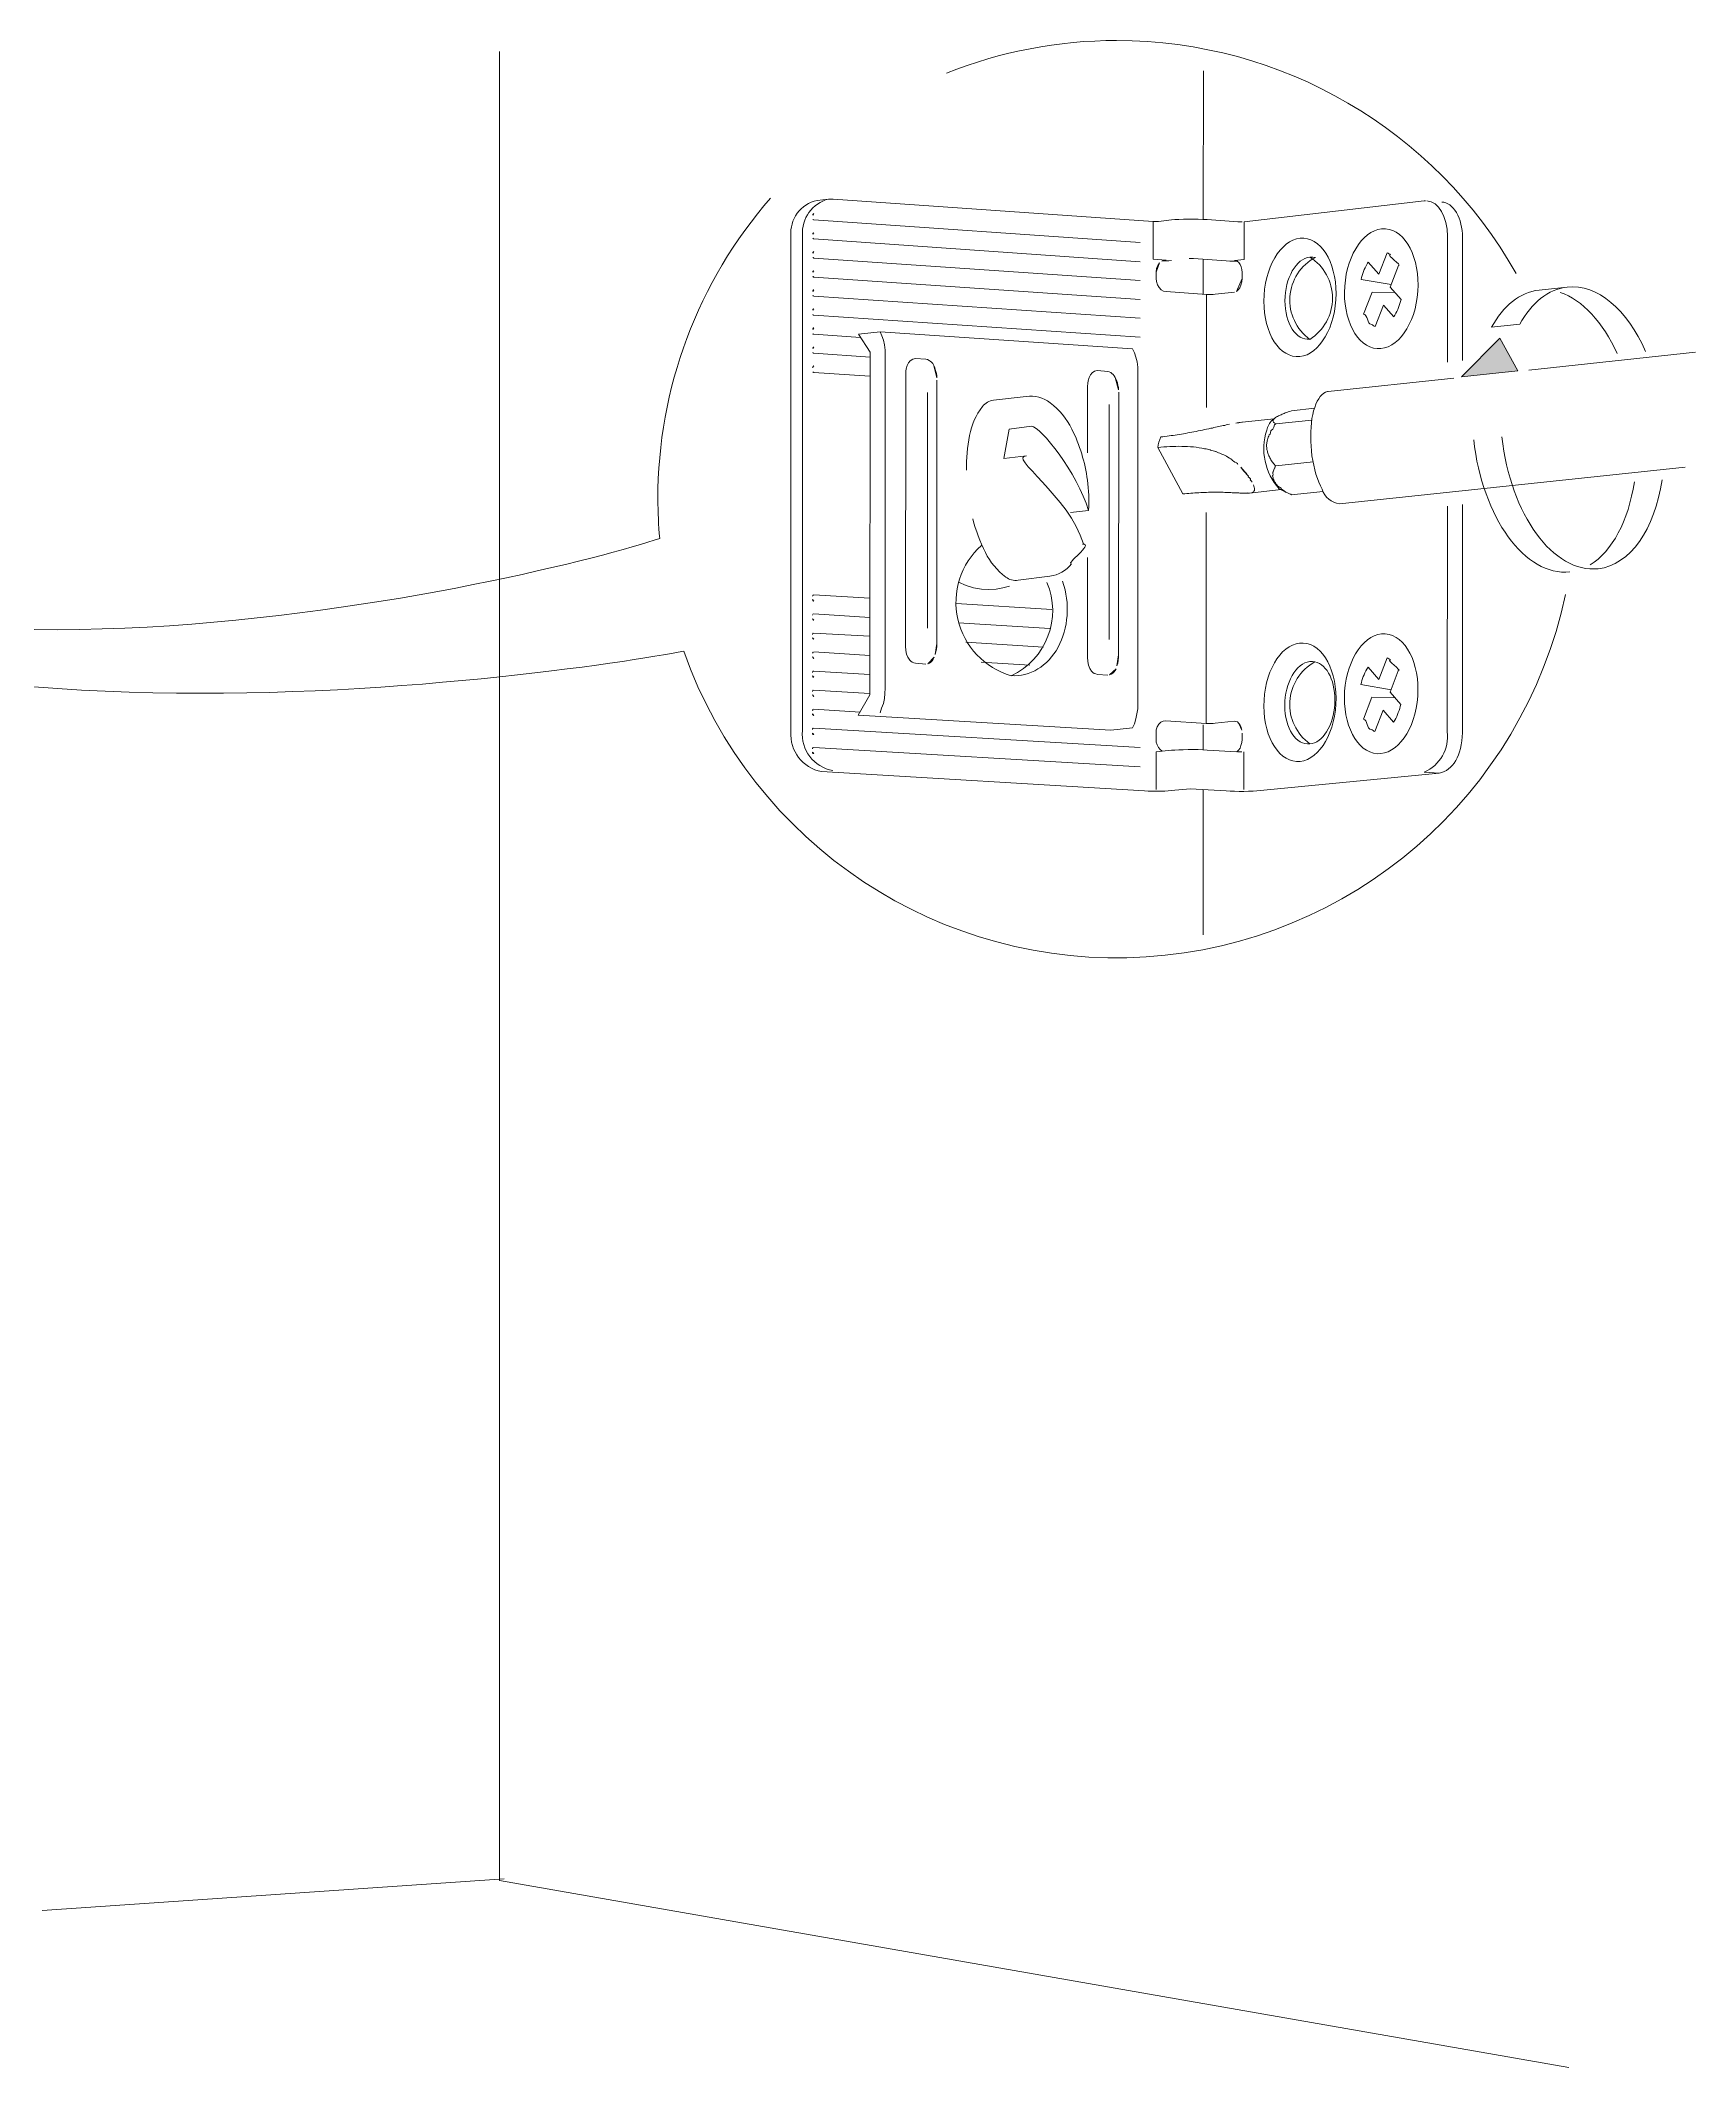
# Model space of a CAD drawing. Header units: metres. Extents: x -27.1 to 47.9, y -10.7 to 6.6.
# Drawn here: x 41.746 to 43.274, y -2.744 to -0.873 of the extents above; entities that cross this region are included whole.
import ezdxf

# ---------------------------------------------------------------- set-up
doc = ezdxf.new("R2010")
doc.units = ezdxf.units.M
doc.header["$MEASUREMENT"] = 0
doc.layers.add('PDF_Working_Num_Penna__7_Num_Penna__7_Num_Penna__7_Num_Penna__7_Num_Penna__7_Num_Penna__7', color=7, linetype='Continuous', lineweight=18)
doc.styles.add('GENERATED_STYLE_1', font='Arial')

msp = doc.modelspace()

# ---------------------------------------------------------------- hatches: boundary and pattern name
at = {"layer": 'PDF_Working_Num_Penna__7_Num_Penna__7_Num_Penna__7_Num_Penna__7_Num_Penna__7_Num_Penna__7', "linetype": 'Continuous', "lineweight": 18}
msp.add_hatch(color=7, dxfattribs=at).paths.add_polyline_path([(43.0936, -1.1475), (43.0583, -1.1832), (43.1103, -1.1775)])

# ---------------------------------------------------------------- linework, layer by layer
at = {"layer": 'PDF_Working_Num_Penna__7_Num_Penna__7_Num_Penna__7_Num_Penna__7_Num_Penna__7_Num_Penna__7', "color": 7, "linetype": 'Continuous', "lineweight": 18, "flags": 128}
for points in [[(43.1088, -1.0878, 0.270633), (42.7399, -0.8726, 0.095412), (42.583, -0.9026)], [(42.4205, -1.018, 0.181818), (42.3164, -1.2961, 0.021111), (42.3181, -1.3323)], [(43.0453, -1.3025), (43.0452, -1.5108, -0.333204), (43.0238, -1.5482), (43.0378, -1.5492), (42.8694, -1.5654), (42.8659, -1.5656), (42.8617, -1.5656), (42.8575, -1.5659), (42.853, -1.5659), (42.8488, -1.5656), (42.8448, -1.5656), (42.841, -1.5654), (42.8079, -1.5634), (42.7902, -1.5651), (42.7875, -1.5654), (42.7843, -1.5656), (42.7805, -1.5656), (42.7768, -1.5656), (42.7728, -1.5656), (42.769, -1.5656), (42.7656, -1.5654), (42.4675, -1.5477, -0.381331), (42.4393, -1.5108), (42.4393, -1.0533, -0.38256), (42.4635, -1.0202), (42.474, -1.019), (42.4762, -1.019), (42.4781, -1.019)], [(42.474, -1.019, 0.364433), (42.45, -1.0524), (42.4499, -1.5098, 0.393558), (42.478, -1.5467)], [(42.9934, -1.0979), (42.9656, -1.0933, -0.069945), (42.9711, -1.0789, -0.022065), (42.9722, -1.0772), (42.9821, -1.0884), (42.9898, -1.0687, -0.093355), (42.9928, -1.0704)], [(42.9862, -1.1168), (42.9958, -1.1278, 0.017785), (42.9968, -1.1262, 0.070013), (43.0025, -1.1116), (42.9925, -1.1003), (43.0002, -1.0804)], [(43.2647, -1.2666), (42.9458, -1.3004, -0.29684), (42.9297, -1.287), (42.9281, -1.2839), (42.9266, -1.2805), (42.9253, -1.2769), (42.924, -1.273), (42.9229, -1.2689), (42.9219, -1.2648), (42.9211, -1.2605), (42.9203, -1.2561), (42.9198, -1.2516), (42.9194, -1.2471), (42.9191, -1.2427), (42.9191, -1.2383), (42.9191, -1.2339), (42.9194, -1.2297), (42.9198, -1.2256), (42.9203, -1.2217), (42.921, -1.218), (42.9218, -1.2145), (42.9228, -1.2113), (42.9239, -1.2083), (42.9252, -1.2056), (42.9265, -1.2033), (42.928, -1.2012), (42.9295, -1.1996), (42.9311, -1.1983), (42.9329, -1.1974), (42.9346, -1.1968), (42.9353, -1.1967)], [(42.6975, -1.3085), (42.714, -1.3064, 0.044632), (42.713, -1.2784, 0.08067), (42.6986, -1.2313, 0.117457), (42.6787, -1.2071, 0.199848), (42.6565, -1.2013), (42.6263, -1.2046, 0.197044), (42.6161, -1.2105, 0.116051), (42.6041, -1.2373, 0.046299), (42.6012, -1.2694)], [(42.8867, -1.2208, -0.021136), (42.8886, -1.2196, -0.032441), (42.8918, -1.2181, -0.015837), (42.8955, -1.2165, -0.002921), (42.9014, -1.2145), (42.9225, -1.2122)], [(42.778, -1.2483, -0.072693), (42.7808, -1.2386, 0.008637), (42.7959, -1.2366, 0.007381), (42.8036, -1.2353, 0.005853), (42.8113, -1.2339, 0.003304), (42.8191, -1.2323, 0.00538), (42.827, -1.2306)], [(42.9007, -1.2919), (42.89, -1.2864, -0.267764), (42.8785, -1.2324, -0.147919), (42.8836, -1.2232), (42.8859, -1.2213)], [(42.8367, -1.2897, -0.001354), (42.8299, -1.2897, 0.006295), (42.8229, -1.2898, 0.011607), (42.8158, -1.2901, 0.007055), (42.8011, -1.2913), (42.778, -1.2483, -0.007387), (42.7891, -1.2475, -0.017043), (42.8001, -1.2473, -0.021776), (42.8108, -1.2479, -0.027819), (42.8212, -1.2495, -0.009117), (42.8264, -1.2506)], [(42.8467, -1.2598, 0.027249), (42.8413, -1.2565, 0.022994), (42.8365, -1.2542, 0.017636), (42.8315, -1.2522)], [(42.8808, -1.2367, 0.040235), (42.8792, -1.2412, 0.037136), (42.8785, -1.2448, 0.039484), (42.8785, -1.2485, 0.045124), (42.8791, -1.2519, 0.039701), (42.8801, -1.2552, 0.036612), (42.8819, -1.2589, 0.032278), (42.8842, -1.2623, 0.01207), (42.8868, -1.2654), (42.9213, -1.2617)], [(42.6983, -1.3558, -0.200348), (42.6783, -1.3671), (42.6489, -1.371, -0.200895), (42.6375, -1.368, -0.117271), (42.6188, -1.3453, -0.049007), (42.6071, -1.3142)], [(42.6151, -1.3388, 0.589298), (42.6425, -1.4591, 0.405703), (42.6756, -1.3729)], [(42.9184, -1.4461), (42.9207, -1.4461), (42.923, -1.4464, 0.552038), (42.9184, -1.522)], [(42.9933, -1.472), (42.9654, -1.4673, -0.069945), (42.971, -1.453, -0.022065), (42.9721, -1.4512), (42.982, -1.4625), (42.9896, -1.4427, -0.093355), (42.9927, -1.4445)], [(42.986, -1.4908), (42.9957, -1.5019, 0.017785), (42.9967, -1.5002, 0.070013), (43.0023, -1.4856), (42.9924, -1.4743), (43, -1.4545)]]:
    msp.add_lwpolyline(points, format="xyb", dxfattribs=at)
for points in [[(43.1575, -2.7442), (42.1702, -2.5715), (42.1702, -0.8827)], [(42.82, -0.9006), (42.8199, -1.0377)], [(42.4781, -1.019), (42.7738, -1.0397)], [(42.8577, -1.0399), (43.0238, -1.0207)], [(42.7617, -1.0591), (42.4603, -1.0382)], [(42.7907, -1.0382), (42.7786, -1.0397), (42.7775, -1.0397), (42.7763, -1.0397), (42.775, -1.0397), (42.7738, -1.0397)], [(42.7905, -1.0758), (42.788, -1.076), (42.785, -1.076), (42.7818, -1.0762), (42.7837, -1.0755), (42.7857, -1.0753), (42.7738, -1.0745), (42.7738, -1.0397)], [(42.7907, -1.0382), (42.7937, -1.0379), (42.7974, -1.0377), (42.8017, -1.0374), (42.8062, -1.0374), (42.8107, -1.0374), (42.8151, -1.0374), (42.8196, -1.0377), (42.8234, -1.0379), (42.8517, -1.0399)], [(42.8488, -1.0758), (42.8577, -1.0748), (42.8577, -1.0399)], [(42.7617, -1.0768), (42.4603, -1.0558)], [(43.0455, -1.0533), (43.0454, -1.1695)], [(43.0594, -1.0544), (43.0593, -1.1681)], [(42.7617, -1.0942), (42.4603, -1.0735)], [(42.841, -1.076), (42.811, -1.0738)], [(42.8199, -1.0745), (42.8199, -1.1069)], [(42.841, -1.076), (42.8443, -1.0762), (42.8477, -1.0762), (42.8512, -1.0762), (42.8528, -1.0775), (42.854, -1.0793), (42.855, -1.0815), (42.8555, -1.084), (42.8557, -1.0867), (42.8557, -1.0924)], [(42.7617, -1.1116), (42.4603, -1.091)], [(42.7765, -1.0865), (42.7765, -1.0922), (42.7768, -1.0952), (42.7778, -1.0982), (42.7792, -1.1007), (42.781, -1.1027), (42.7832, -1.1039), (42.7857, -1.1044), (42.8228, -1.1071)], [(43.156, -1.1002), (43.13, -1.103)], [(42.7617, -1.1291), (42.4603, -1.1086)], [(42.8228, -1.1071), (42.8249, -1.1071), (42.8271, -1.1071), (42.829, -1.1071), (42.8308, -1.1069), (42.8488, -1.1049)], [(42.8228, -1.1071), (42.8228, -1.2114)], [(42.968, -1.1252), (42.9758, -1.105)], [(42.997, -1.1054), (42.9758, -1.105)], [(42.9785, -1.1366), (42.9862, -1.1168)], [(42.7617, -1.1465), (42.4603, -1.1263)], [(42.5123, -1.1602), (42.5016, -1.1438), (42.5215, -1.1415)], [(42.5215, -1.1415), (42.5233, -1.1453), (42.5246, -1.1492), (42.5255, -1.1537), (42.5262, -1.1584), (42.5262, -1.1632)], [(42.7596, -1.1789), (42.7594, -1.1741), (42.7588, -1.1694), (42.7578, -1.1649), (42.7564, -1.1609), (42.7546, -1.1572), (42.5215, -1.1415)], [(43.0861, -1.1374), (43.1121, -1.1346)], [(42.5035, -1.1467), (42.4603, -1.1438)], [(42.5013, -1.4954), (42.5121, -1.4767), (42.5123, -1.1602)], [(43.1204, -1.1769), (43.2743, -1.1603)], [(42.5123, -1.1649), (42.4603, -1.1614)], [(42.5262, -1.1632), (42.5262, -1.4705)], [(42.5711, -1.1727), (42.5701, -1.1709), (42.5691, -1.1697), (42.5678, -1.1687), (42.5669, -1.1679), (42.5653, -1.1672), (42.5639, -1.1669), (42.5544, -1.1662), (42.5529, -1.1664), (42.5517, -1.1667), (42.5494, -1.1682), (42.5477, -1.1702), (42.5465, -1.1727), (42.5457, -1.1756), (42.5452, -1.1779), (42.5452, -1.1809), (42.5449, -1.4319)], [(42.7387, -1.1836), (42.7377, -1.1821), (42.7367, -1.1809), (42.7356, -1.1799), (42.7347, -1.1791), (42.7332, -1.1784), (42.7317, -1.1781), (42.7222, -1.1774), (42.7208, -1.1776), (42.7195, -1.1779), (42.7173, -1.1794), (42.7158, -1.1814), (42.7145, -1.1838), (42.7136, -1.1869), (42.7133, -1.1891), (42.713, -1.1921), (42.713, -1.2532)], [(42.7596, -1.1789), (42.7594, -1.4847)], [(42.5121, -1.1826), (42.4603, -1.1791)], [(42.5653, -1.1976), (42.5653, -1.4152)], [(42.5741, -1.1861), (42.5738, -1.4294)], [(42.7419, -1.1973), (42.7417, -1.4396)], [(42.9353, -1.1967), (43.0514, -1.1843)], [(42.7332, -1.2087), (42.7332, -1.4257)], [(42.6566, -1.2561), (42.6359, -1.2586), (42.6407, -1.2314), (42.6614, -1.2288)], [(42.8561, -1.225), (42.8852, -1.2219)], [(42.887, -1.2265), (42.9201, -1.223)], [(42.8918, -1.2873), (42.8627, -1.2904)], [(42.901, -1.2921), (42.9307, -1.2889)], [(42.8227, -1.3085), (42.8226, -1.5031)], [(43.0593, -1.301), (43.0592, -1.5118)], [(42.713, -1.3498), (42.713, -1.4421)], [(42.4593, -1.3855), (42.4595, -1.3851), (42.4598, -1.3846), (42.4603, -1.3843), (42.5121, -1.3876)], [(42.594, -1.3726), (42.6009, -1.3759), (42.6079, -1.3779), (42.6151, -1.3793), (42.6221, -1.3796)], [(42.6221, -1.3796), (42.6286, -1.3793), (42.6349, -1.3781), (42.6411, -1.3764)], [(42.5121, -1.4053), (42.4603, -1.402)], [(42.6802, -1.398), (42.5918, -1.3925)], [(42.5121, -1.4227), (42.4603, -1.4197)], [(42.6784, -1.4155), (42.594, -1.4102)], [(42.5121, -1.4404), (42.4603, -1.4371)], [(42.5449, -1.4319), (42.5452, -1.4359), (42.5459, -1.4391), (42.5471, -1.4421), (42.5489, -1.4446), (42.55, -1.4458), (42.5511, -1.4466), (42.5527, -1.4473), (42.5541, -1.4476), (42.5639, -1.4483)], [(42.6724, -1.4326), (42.6007, -1.4281)], [(42.4593, -1.456), (42.4595, -1.4553), (42.4598, -1.4548), (42.4603, -1.4548), (42.5121, -1.458)], [(42.6598, -1.4493), (42.615, -1.4466)], [(42.713, -1.4421), (42.7133, -1.4461), (42.7141, -1.4493), (42.7152, -1.4523), (42.7168, -1.4548), (42.718, -1.456), (42.7192, -1.4571), (42.7208, -1.4575), (42.7222, -1.458), (42.7317, -1.4585)], [(42.5121, -1.4755), (42.4603, -1.4725)], [(42.5262, -1.4705), (42.526, -1.4755), (42.5255, -1.4802), (42.5246, -1.4849), (42.523, -1.4892), (42.5215, -1.4934)], [(42.5031, -1.4927), (42.4603, -1.4899)], [(42.7347, -1.5093), (42.5013, -1.4954)], [(42.7594, -1.4847), (42.7594, -1.4896), (42.7586, -1.4944), (42.7576, -1.4989), (42.7564, -1.5034), (42.7546, -1.5073)], [(42.9678, -1.4993), (42.9757, -1.479)], [(42.9969, -1.4794), (42.9757, -1.479)], [(42.9784, -1.5106), (42.986, -1.4908)], [(42.7617, -1.5255), (42.4603, -1.5076)], [(42.7546, -1.5073), (42.7347, -1.5093)], [(42.7763, -1.5178), (42.7763, -1.5118), (42.7765, -1.5091), (42.7775, -1.5064), (42.779, -1.5038), (42.7808, -1.5021), (42.783, -1.5011), (42.7855, -1.5009)], [(42.7855, -1.5009), (42.8226, -1.5031), (42.8246, -1.5031), (42.8268, -1.5031), (42.829, -1.5031), (42.8308, -1.5029)], [(42.8199, -1.5044), (42.8199, -1.5275)], [(42.8528, -1.5031), (42.8515, -1.5018), (42.8499, -1.5014), (42.8485, -1.5011), (42.8308, -1.5029)], [(42.851, -1.5293), (42.8525, -1.528), (42.854, -1.526), (42.8547, -1.5235), (42.8555, -1.5208), (42.8557, -1.518), (42.8557, -1.5121)], [(42.7617, -1.5432), (42.4603, -1.5253)], [(42.7905, -1.528), (42.7821, -1.5287), (42.78, -1.5273), (42.7786, -1.5255), (42.7773, -1.523), (42.7765, -1.5205), (42.7763, -1.5178)], [(42.7821, -1.5287), (42.7763, -1.5295), (42.7763, -1.5643)], [(42.7905, -1.528), (42.7937, -1.5278), (42.7974, -1.5275), (42.8014, -1.5275), (42.8059, -1.5273), (42.8107, -1.5273), (42.8151, -1.5273), (42.8194, -1.5275), (42.8234, -1.5278), (42.851, -1.5293)], [(42.8575, -1.5295), (42.8575, -1.5643)], [(42.8199, -1.5641), (42.8199, -1.6985)], [(42.1746, -2.5699), (41.7481, -2.5993)]]:
    msp.add_lwpolyline(points, dxfattribs=at)
for points in [[(43.0238, -1.0207), (43.0251, -1.0207)], [(42.4603, -1.0324), (42.46, -1.0327), (42.4595, -1.0329), (42.4595, -1.0337)], [(42.4598, -1.0377), (42.4603, -1.0382), (42.46, -1.0382), (42.4595, -1.0377)], [(42.8517, -1.0399), (42.8534, -1.0399), (42.8557, -1.0399)], [(42.4603, -1.0501), (42.46, -1.0501), (42.4595, -1.0506), (42.4595, -1.0514)], [(42.4598, -1.0553), (42.4603, -1.0558), (42.46, -1.0556), (42.4595, -1.0551)], [(42.4603, -1.0675), (42.46, -1.0678), (42.4595, -1.0683), (42.4595, -1.0688)], [(42.4598, -1.073), (42.4603, -1.0735), (42.46, -1.0733), (42.4595, -1.0728)], [(42.4603, -1.0852), (42.46, -1.0852), (42.4595, -1.0857), (42.4595, -1.0865)], [(42.7765, -1.0865), (42.7768, -1.0832), (42.7781, -1.0802), (42.7795, -1.078)], [(42.811, -1.0738), (42.8097, -1.0738), (42.8084, -1.0738), (42.8069, -1.0738)], [(42.8503, -1.076), (42.8488, -1.0758), (42.8499, -1.076)], [(42.4598, -1.0905), (42.4603, -1.091), (42.46, -1.091), (42.4595, -1.0905)], [(42.4603, -1.1029), (42.4598, -1.1029), (42.4595, -1.1034), (42.4595, -1.1042)], [(42.8557, -1.0924), (42.8555, -1.0955), (42.8547, -1.0984), (42.8538, -1.1009), (42.8522, -1.1029), (42.8506, -1.1044)], [(42.4595, -1.1082), (42.4603, -1.1087), (42.4598, -1.1084), (42.4595, -1.1079)], [(42.4603, -1.1204), (42.4598, -1.1206), (42.4595, -1.1211), (42.4595, -1.1216)], [(42.4595, -1.1258), (42.4603, -1.1263), (42.4598, -1.1261), (42.4595, -1.1256)], [(42.4603, -1.138), (42.4598, -1.138), (42.4595, -1.1385), (42.4595, -1.1393)], [(42.4595, -1.1433), (42.4603, -1.1438), (42.4598, -1.1438)], [(42.4603, -1.1557), (42.4598, -1.1557), (42.4595, -1.1562), (42.4595, -1.157)], [(43.0841, -1.1804), (43.1103, -1.1775), (43.0936, -1.1475), (43.0583, -1.1832)], [(42.4603, -1.1731), (42.4598, -1.1734), (42.4595, -1.1739), (42.4593, -1.1744)], [(42.4595, -1.1609), (42.4603, -1.1614), (42.4598, -1.1612), (42.4595, -1.1607)], [(42.4595, -1.1786), (42.4603, -1.1791), (42.4598, -1.1789), (42.4595, -1.1784)], [(42.5711, -1.1727), (42.572, -1.1749), (42.5728, -1.1774), (42.5736, -1.1799), (42.5738, -1.1819), (42.5738, -1.1839)], [(42.7387, -1.1836), (42.7399, -1.1861), (42.7407, -1.1886), (42.7412, -1.1911), (42.7417, -1.1931), (42.7417, -1.1951)], [(42.4603, -1.3903), (42.4598, -1.39), (42.4595, -1.3895), (42.4593, -1.3888)], [(42.4593, -1.4033), (42.4595, -1.4025), (42.4598, -1.402)], [(42.4603, -1.4077), (42.4598, -1.4077), (42.4595, -1.4073), (42.4593, -1.4065)], [(42.4593, -1.4209), (42.4595, -1.4202), (42.4598, -1.4197)], [(42.4603, -1.4254), (42.4598, -1.4251), (42.4595, -1.4246), (42.4593, -1.4242)], [(42.4593, -1.4384), (42.4595, -1.4379), (42.4598, -1.4374)], [(42.5738, -1.4294), (42.5738, -1.4321), (42.5736, -1.4346), (42.5731, -1.4371), (42.5723, -1.4396)], [(42.7417, -1.4398), (42.7417, -1.4424), (42.7414, -1.4448), (42.7409, -1.4476), (42.7401, -1.45)], [(42.4603, -1.4431), (42.4598, -1.4429), (42.4595, -1.4424), (42.4593, -1.4416)], [(42.4603, -1.4605), (42.4598, -1.4605), (42.4595, -1.46), (42.4593, -1.4593)], [(42.5715, -1.4421), (42.5706, -1.4438), (42.5696, -1.4453), (42.5684, -1.4466), (42.5671, -1.4476), (42.5656, -1.4481)], [(42.7395, -1.4526), (42.7385, -1.4543), (42.7374, -1.4558), (42.7363, -1.4568), (42.735, -1.4578), (42.7334, -1.4583)], [(42.4593, -1.4737), (42.4595, -1.4729), (42.4598, -1.4725)], [(42.4603, -1.4782), (42.4598, -1.478), (42.4595, -1.4775), (42.4593, -1.4769)], [(42.4593, -1.4912), (42.4593, -1.4907), (42.4598, -1.4902)], [(42.4603, -1.4959), (42.4598, -1.4956), (42.4593, -1.4951), (42.4593, -1.4944)], [(42.4593, -1.5089), (42.4593, -1.5081), (42.4598, -1.5076)], [(42.4603, -1.5133), (42.4598, -1.5133), (42.4593, -1.5128), (42.4593, -1.5121)], [(42.8528, -1.5031), (42.854, -1.5049), (42.855, -1.5069), (42.8555, -1.5093)], [(42.4593, -1.5265), (42.4593, -1.5258), (42.4598, -1.5253)], [(42.4603, -1.531), (42.4598, -1.5308), (42.4593, -1.5303), (42.4593, -1.5298)], [(42.8517, -1.5295), (42.8534, -1.5295), (42.8555, -1.5295)]]:
    msp.add_lwpolyline(points, close=True, dxfattribs=at)
for points in [[(42.9184, -1.0725), (42.921, -1.0725), (42.9235, -1.0728, 0.555003), (42.9183, -1.1485, 0.550262)], [(42.8555, -1.2251, 0.030266), (42.8499, -1.2259, 0.010167)], [(42.8616, -1.275, 0.014899), (42.8595, -1.2722, 0.019148), (42.8572, -1.2694, 0.015346), (42.8545, -1.2665, 0.024994)], [(42.8594, -1.2905, 0.01781), (42.8624, -1.2904, 0.043552)], [(42.867, -1.285, 0.02148), (42.8662, -1.2829, 0.013804)]]:
    msp.add_lwpolyline(points, format="xyb", close=True, dxfattribs=at)
at = {"layer": 'PDF_Working_Num_Penna__7_Num_Penna__7_Num_Penna__7_Num_Penna__7_Num_Penna__7_Num_Penna__7', "color": 7, "linetype": 'Continuous', "lineweight": 18}
for centre, radius, start, end in [((42.7995, -1.0604), 0.1722, 281.109, 283.0392), ((42.8998, -1.2744), 0.0158, 153.5672, 166.4334), ((42.9055, -1.2673), 0.0236, 216.8852, 224.0131), ((42.9128, -1.2599), 0.0339, 231.6684, 239.4148), ((42.74, -1.296), 0.4236, 199.3605, 348.0054)]:
    msp.add_arc(centre, radius, start, end, dxfattribs=at)
for centre, major_axis, ratio, start_param, end_param in [((43.0218, -1.061), (0.0056, 0.0402), 0.574123, 4.984116, 6.328221), ((43.0412, -1.0525), (-0.0017, 0.0307), 0.58795, 4.619271, 6.245515), ((42.9184, -1.1105), (0.0024, 0.038), 0.604461, 0.102044, 3.239544), ((42.6418, -1.3938), (-0.0092, 0.0649), 0.797462, 2.97895, 4.941386), ((42.9185, -1.484), (0.0025, 0.0381), 0.608711, 0.113126, 3.246769), ((42.9191, -1.4841), (0.0024, 0.0379), 0.586617, 3.219157, 6.216997), ((42.9993, -1.4538), (-0.043, 0.0939), 0.445628, 3.039738, 3.861199)]:
    msp.add_ellipse(centre, major_axis=major_axis, ratio=ratio, start_param=start_param, end_param=end_param, dxfattribs=at)
for centre, major_axis, ratio in [((42.9843, -1.1018), (0.0038, 0.0553), 0.610375), ((42.9092, -1.1098), (0.0035, 0.0547), 0.60561), ((42.9842, -1.4758), (0.0038, 0.0553), 0.610375), ((42.9092, -1.4836), (0.0031, 0.0547), 0.606708)]:
    msp.add_ellipse(centre, major_axis=major_axis, ratio=ratio, dxfattribs=at)
for points in [[(43.0002, -1.0804), (43.0041, -1.0804), (42.9883, -1.0704), (42.9928, -1.0704)], [(43.13, -1.103), (43.1121, -1.105), (43.0969, -1.1177), (43.0861, -1.1374)], [(43.13, -1.103), (43.1121, -1.105), (43.0969, -1.1177), (43.0861, -1.1374)], [(43.1121, -1.1346), (43.1229, -1.1149), (43.1381, -1.1022), (43.156, -1.1002)], [(43.1121, -1.1346), (43.1229, -1.1149), (43.1381, -1.1022), (43.156, -1.1002)], [(43.2283, -1.1596), (43.2112, -1.1213), (43.184, -1.0971), (43.156, -1.1002)], [(43.1494, -1.1052), (43.17, -1.112), (43.1889, -1.1328), (43.202, -1.1617)], [(42.968, -1.1252), (42.9718, -1.1252), (42.9709, -1.1347), (42.9752, -1.1347)], [(42.9752, -1.1347), (42.9764, -1.1347), (42.9772, -1.1366), (42.9785, -1.1366)], [(42.6614, -1.2288), (42.6693, -1.2288), (42.7039, -1.2719), (42.714, -1.3064)], [(42.827, -1.2306), (42.8289, -1.2306), (42.8307, -1.2293), (42.8327, -1.2293)], [(42.8383, -1.2281), (42.8403, -1.2281), (42.8421, -1.2269), (42.8441, -1.2269)], [(42.8555, -1.2251), (42.8557, -1.2251), (42.8559, -1.225), (42.8561, -1.225)], [(42.8808, -1.2367), (42.8825, -1.2367), (42.8814, -1.2324), (42.883, -1.2324)], [(42.883, -1.2324), (42.8854, -1.2324), (42.8846, -1.2265), (42.887, -1.2265)], [(42.8847, -1.2249), (42.8851, -1.2249), (42.884, -1.2239), (42.8843, -1.2239)], [(42.8843, -1.2239), (42.8847, -1.2239), (42.8842, -1.2229), (42.8845, -1.2229)], [(42.8857, -1.2258), (42.8861, -1.2258), (42.8843, -1.2249), (42.8847, -1.2249)], [(42.8845, -1.2229), (42.8849, -1.2229), (42.8848, -1.2219), (42.8853, -1.2219)], [(42.887, -1.2265), (42.8875, -1.2265), (42.8852, -1.2258), (42.8857, -1.2258)], [(42.8853, -1.2219), (42.8858, -1.2219), (42.886, -1.2208), (42.8867, -1.2208)], [(42.3181, -1.3323), (42.2202, -1.3659), (41.5036, -1.544), (41.2705, -1.2512)], [(41.2705, -1.2512), (41.4319, -1.5799), (42.2397, -1.4557), (42.3403, -1.4365)], [(42.8315, -1.2522), (42.8333, -1.2522), (42.8246, -1.2506), (42.8264, -1.2506)], [(43.1584, -1.3632), (43.1172, -1.3677), (43.0775, -1.3131), (43.0696, -1.2412)], [(43.0956, -1.2384), (43.1035, -1.3102), (43.1432, -1.3648), (43.1844, -1.3603)], [(42.7092, -1.3374), (42.6967, -1.2939), (42.6388, -1.2561), (42.6566, -1.2561)], [(42.8516, -1.2638), (42.8538, -1.2638), (42.8446, -1.2598), (42.8467, -1.2598)], [(42.884, -1.2743), (42.8852, -1.2743), (42.8833, -1.2707), (42.8845, -1.2707)], [(42.8857, -1.2674), (42.8865, -1.2674), (42.886, -1.2654), (42.8868, -1.2654)], [(42.8367, -1.2897), (42.8389, -1.2897), (42.8411, -1.29), (42.8432, -1.29)], [(42.8432, -1.29), (42.8447, -1.29), (42.8462, -1.2901), (42.8476, -1.2901)], [(42.8476, -1.2901), (42.8491, -1.2901), (42.8504, -1.2903), (42.8518, -1.2903)], [(42.8518, -1.2903), (42.8532, -1.2903), (42.8545, -1.2905), (42.8558, -1.2905)], [(42.8558, -1.2905), (42.8571, -1.2905), (42.8582, -1.2905), (42.8594, -1.2905)], [(42.8634, -1.2778), (42.8645, -1.2778), (42.8604, -1.275), (42.8616, -1.275)], [(42.8649, -1.2803), (42.8658, -1.2803), (42.8623, -1.2778), (42.8634, -1.2778)], [(42.8649, -1.29), (42.8655, -1.29), (42.8658, -1.2892), (42.8663, -1.2892)], [(42.8673, -1.2868), (42.8678, -1.2868), (42.8663, -1.285), (42.867, -1.285)], [(42.8663, -1.2892), (42.8668, -1.2892), (42.8667, -1.2881), (42.8672, -1.2881)], [(42.8672, -1.2881), (42.8676, -1.2881), (42.8668, -1.2868), (42.8673, -1.2868)], [(42.8844, -1.2767), (42.8851, -1.2767), (42.8832, -1.2743), (42.884, -1.2743)], [(42.8852, -1.2791), (42.8861, -1.2791), (42.8835, -1.2767), (42.8844, -1.2767)], [(42.8866, -1.2814), (42.8876, -1.2814), (42.8843, -1.2791), (42.8852, -1.2791)], [(42.8918, -1.2864), (42.8933, -1.2864), (42.8872, -1.2837), (42.8885, -1.2837)], [(42.901, -1.2921), (42.9031, -1.2921), (42.8935, -1.289), (42.8956, -1.289)], [(43.2179, -1.2802), (43.2124, -1.316), (43.1976, -1.3444), (43.177, -1.3567)], [(43.1844, -1.3603), (43.2142, -1.3571), (43.2366, -1.3237), (43.2437, -1.2782)], [(42.7085, -1.3375), (42.7194, -1.3375), (42.6924, -1.3558), (42.6983, -1.3558)], [(43, -1.4545), (43.004, -1.4545), (42.9882, -1.4445), (42.9927, -1.4445)], [(42.9678, -1.4993), (42.9716, -1.4993), (42.9707, -1.5088), (42.975, -1.5088)], [(42.975, -1.5088), (42.9762, -1.5088), (42.9771, -1.5106), (42.9784, -1.5106)]]:
    msp.add_open_spline(points, degree=3, dxfattribs=at)

# ---------------------------------------------------------------- texts
at = {"layer": 'PDF_Working_Num_Penna__7_Num_Penna__7_Num_Penna__7_Num_Penna__7_Num_Penna__7_Num_Penna__7', "color": 7, "linetype": 'Continuous', "lineweight": 18, "insert": (42.4353, -0.9924), "char_height": 0.0000077, "attachment_point": 7, "style": 'GENERATED_STYLE_1'}
msp.add_mtext('\\A1;{\\pql;\\fArial|b0|i0|c0|p34;2x}', dxfattribs=at)

doc.saveas('drawing.dxf')
